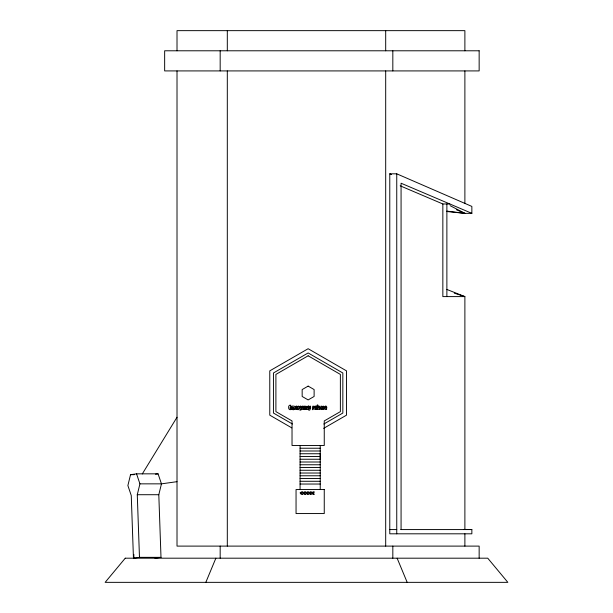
<?xml version="1.0" encoding="UTF-8"?>
<svg xmlns="http://www.w3.org/2000/svg" width="613" height="613" viewBox="0 0 613 613"><rect width="100%" height="100%" fill="white"/><g stroke="black" fill="none" stroke-linecap="round" stroke-linejoin="round"><path stroke-width="0.92" d="M130.531 474.677L127.879 485.542L131.259 495.557L133.45 558.19L139.473 557.347L160.997 557.347L158.805 494.714L161.457 483.849L158.077 473.834L136.553 473.834L130.531 474.677L134.27 474.677M139.473 557.347L137.281 494.714L139.933 483.849L136.553 473.834M205.822 582.35L215.876 558.19M142.285 473.949L177.011 417.246M323.833 424.012L342.836 413.047L342.836 372.988L308.14 352.958L273.444 372.988L273.444 413.047L292.447 424.012M323.649 428.357L346.498 415.162L346.498 370.865L308.14 348.72L269.774 370.865L269.774 415.162L291.811 427.889M155.495 474.201L158.077 473.834M177.011 481.672L161.457 483.849L139.933 483.849M154.974 558.19L160.997 557.347M464.21 529.394L471.857 529.571L471.857 533.808L389.776 533.808L389.776 173.816L396.749 173.816L471.857 206.42L471.857 213.355L464.884 213.355L446.517 211.485M400.189 185.816L442.847 203.976L449.819 203.976M300.079 448.233L320.231 448.233M300.079 450.992L320.231 450.992M300.079 453.743L320.208 453.743L320.231 459.252L300.079 459.252M300.079 456.501L320.216 456.501M300.079 462.003L320.231 462.003M300.079 464.761L320.231 464.761M300.079 467.512L320.231 467.512M300.079 470.263L320.231 470.263M300.079 473.021L320.231 473.021M300.079 475.772L320.231 475.772M300.079 478.531L320.231 478.531M300.079 481.282L320.231 481.282M300.079 484.032L320.231 484.032M137.281 494.714L158.805 494.714M389.776 529.571L396.749 529.571M400.787 529.571L471.857 529.571M446.877 211.11L464.884 213.355L450.149 205.684M454.31 293.175L464.884 296.6L464.884 529.571M446.877 289.459L464.884 296.6L442.847 296.6L442.847 203.976M471.857 213.355L401.071 183.218L401.071 529.571M456.409 209.746L464.884 213.355M389.776 173.816L391.523 174.575M397.124 558.19L407.178 582.35M479.151 558.19L479.151 546.106L177.011 546.106L177.011 70.916M464.884 50.787L464.884 30.65L177.011 30.65L177.011 50.787M464.884 70.916L464.884 203.562M464.884 533.808L464.884 546.106M446.877 203.976L446.877 296.6M396.749 173.816L396.749 533.808M392.826 50.787L392.826 70.916M392.826 546.106L392.826 558.19M385.692 30.65L385.692 50.787M385.692 70.916L385.692 546.106M320.231 445.482L320.231 489.542M300.079 445.482L300.079 489.542M227.308 30.65L227.308 50.787M227.308 70.916L227.308 546.106M220.174 50.787L220.174 70.916M220.174 546.106L220.174 558.19M133.849 554.382L133.849 558.19M290.118 407.86C289.658 408.925 292.148 408.519 290.8 409.645C287.834 411.001 287.803 403.883 290.769 405.208C289.842 406.319 291.941 407.699 290.118 407.86M307.711 407.392L308.178 409.507L307.351 409.53A0.851 0.851 0 0 1 306.983 409.2C305.251 407.109 309.289 404.718 307.711 407.392M293.688 407.346C292.983 415.216 292.516 401.691 292.072 409.63C290.118 409.461 291.091 405.285 292.753 406.082A0.988 0.988 0 0 1 293.152 406.09C297.251 405.438 294.324 413.331 293.688 407.346M300.263 407.254C300.171 409.699 301.259 406.465 300.263 407.254M299.443 407.07C299.68 409.798 300.922 408.565 299.757 410.082C303.412 410.963 301.358 403.216 299.443 407.07M295.343 407.147C293.665 410.557 299.795 409.392 296.37 408.633C298.929 408.948 296.654 403.668 295.343 407.147M301.811 407.147C300.117 410.557 306.27 409.392 302.837 408.633C305.397 408.948 303.113 403.668 301.811 407.147M314.185 407.147C312.492 410.557 318.645 409.392 315.205 408.633C317.772 408.948 315.488 403.668 314.185 407.147M317.795 407.147C316.07 410.58 322.116 409.315 318.929 408.687C321.12 409.055 319.342 403.599 317.795 407.147M324.66 407.147C322.982 410.557 329.112 409.392 325.687 408.633C328.246 408.948 325.97 403.668 324.66 407.147M309.78 406.817C310.469 412.672 307.573 399.99 308.96 409.178C308.055 409.047 308.584 410.664 309.427 410.151A0.774 0.774 0 0 0 309.948 409.76C310.783 408.794 310.983 404.358 309.78 406.817M299.198 406.856C297.374 415.032 297.029 402.887 299.198 406.856M313.925 406.856C312.109 415.032 311.772 402.879 313.925 406.856M317.534 409.338C313.304 411.269 319.534 398.274 317.534 409.338M320.254 407.898C319.955 411.116 324.714 409.315 322.162 406.227C318.653 405.883 322.997 407.07 320.254 407.898M324.4 408.526C323.472 410.764 322.063 408.863 323.304 408.189A1.709 1.709 0 0 1 322.699 407.423C323.925 404.534 323.94 407.063 324.4 408.526M306.554 409.239L305.672 409.507L305.366 407.032L305.167 409.484L304.339 409.599L304.324 406.151L306.362 406.335L306.554 409.239M296.24 406.955L296.669 407.423L296.24 406.955M302.699 406.955L303.129 407.423L302.699 406.955M315.074 406.955L315.503 407.423L315.074 406.955M318.683 406.955L319.112 407.423L318.683 406.955M325.557 406.955L325.986 407.423L325.557 406.955M321.511 408.572C320.561 409.515 321.541 406.488 321.511 408.572M300.209 492.89C300.791 495.358 305.075 494.691 301.113 493.166C304.469 491.94 301.956 490.76 300.209 492.89M303.098 492.89C303.68 495.358 307.964 494.691 304.002 493.166C307.358 491.94 304.853 490.76 303.098 492.89M305.987 492.89C306.569 495.358 310.86 494.691 306.891 493.166C310.247 491.94 307.741 490.76 305.987 492.89M308.875 492.89C309.458 495.358 313.749 494.691 309.78 493.166C313.143 491.94 310.63 490.76 308.875 492.89M311.772 492.89C312.346 495.358 316.637 494.691 312.668 493.166C316.032 491.933 313.496 490.844 311.772 492.89M125.259 558.19L105.152 582.35L507.848 582.35L487.741 558.19L125.259 558.19M308.14 355.793L275.904 374.405L275.904 411.63L292.026 420.932L292.026 445.482L324.254 445.482L324.254 420.932L340.376 411.63L340.376 374.405L308.14 355.793M308.14 386.113L302.163 389.561L302.163 396.465L308.14 399.921L314.117 396.465L314.117 389.561L308.14 386.113M479.151 50.787L164.652 50.787L164.652 70.916L479.151 70.916L479.151 50.787M324.254 489.542L296.048 489.542L296.048 513.556L324.254 513.556L324.254 489.542"/></g></svg>
